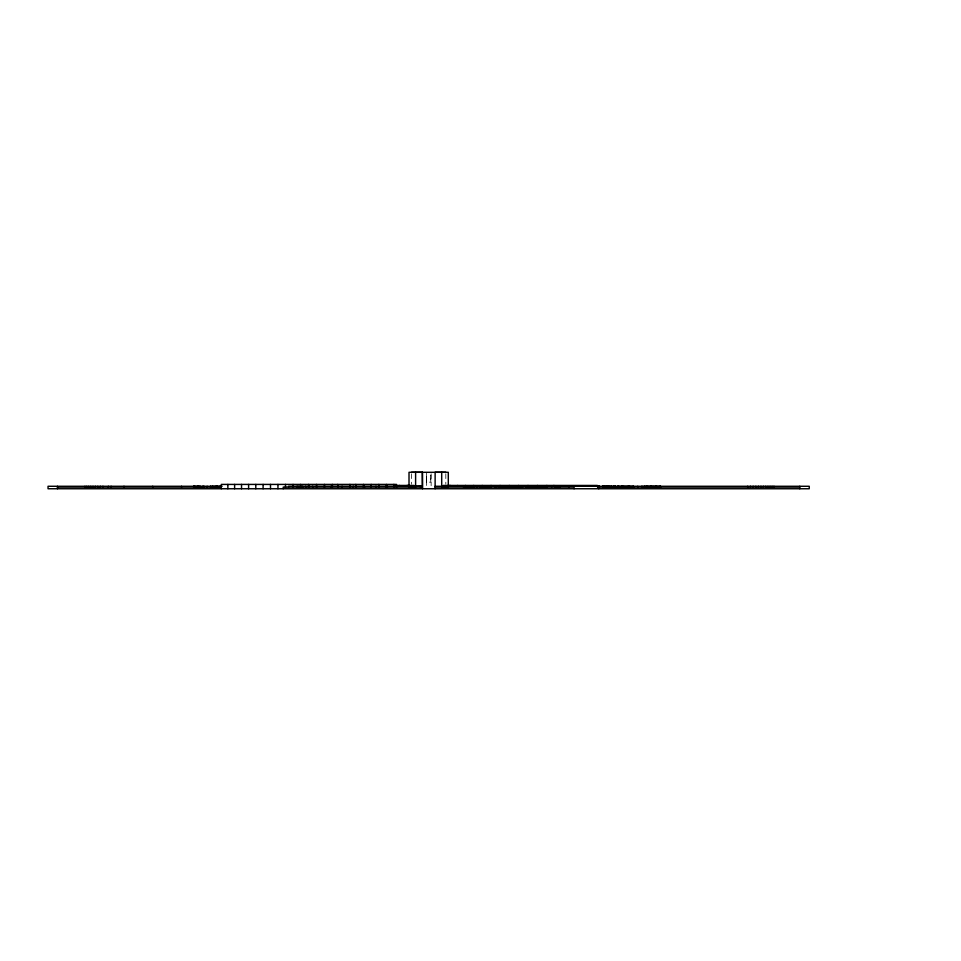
<?xml version="1.0" encoding="UTF-8"?>
<svg xmlns="http://www.w3.org/2000/svg" width="961" height="961" viewBox="0 0 961 961"><rect width="100%" height="100%" fill="white"/><g stroke="black" fill="none" stroke-linecap="round" stroke-linejoin="round"><path stroke-width="0.72" stroke-dasharray="4.8 3.6" d="M426.6 482.146L426.6 475.106L426.672 482.146L430.792 482.146L430.792 475.082L430.732 482.146M445.82 473.785L445.82 484.26M431.129 473.785L431.129 485.761M426.384 472.295L426.384 485.761M411.488 473.785L411.488 484.26"/><path stroke-width="1.44" d="M422.456 472.247L422.456 488.753L422.335 472.247L409.014 472.295L409.014 485.761M288.552 487.107L288.552 486.278L422.335 486.242L415.608 486.278M411.488 472.295L445.82 472.295M435.129 488.753L435.129 472.247L448.294 472.295L448.294 485.761M396.004 485.449L414.059 485.449L414.059 486.278M222.123 486.278L48.05 486.278L48.05 488.753L809.246 488.753L809.246 486.278L435.129 486.278M57.432 487.107L221.09 487.107L221.09 486.278M422.335 487.107L283.219 487.107L283.219 488.753M435.129 487.107L574.077 487.107L574.077 488.753M597.502 487.107L799.744 487.107M419.368 486.278L421.35 486.831M799.744 486.278L799.744 488.753M773.965 486.278L773.965 487.107M772.079 486.278L772.079 487.107M770.073 486.278L770.073 487.107M767.947 486.278L767.947 487.107M765.725 486.278L765.725 487.107M763.382 486.278L763.382 487.107M760.956 486.278L760.956 487.107M758.433 486.278L758.433 487.107M755.839 486.278L755.839 487.107M753.172 486.278L753.172 487.107M750.445 486.278L750.445 487.107M747.658 486.278L747.658 487.107M660.615 486.278L660.615 487.107M660.339 486.278L660.339 487.107M659.955 486.278L659.955 487.107M659.354 486.278L659.354 487.107M658.501 486.278L658.501 487.107M657.372 486.278L657.372 487.107M656.747 486.278L656.747 487.107M656.591 486.278L656.591 487.107M656.111 486.278L656.111 487.107M655.943 486.278L655.943 487.107M655.714 486.278L655.714 487.107M655.174 486.278L655.174 487.107M654.165 486.278L654.165 487.107M653.66 486.278L653.66 487.107M652.651 486.278L652.651 487.107M651.906 486.278L651.906 487.107M651.234 486.278L651.234 487.107M651.102 486.278L651.005 487.107M650.657 486.278L650.657 487.107M650.02 486.278L650.02 487.107M649.119 486.278L649.119 487.107M648.303 486.278L648.303 487.107M647.294 486.278L647.246 487.107M647.077 486.278L647.077 487.107M646.585 486.278L646.585 487.107M646.188 486.278L646.032 487.107M645.648 486.278L645.648 487.107M644.471 486.278L644.471 487.107M644.146 486.278L644.146 487.107M642.741 486.278L642.741 487.107M641.6 486.278L641.6 487.107M637.732 486.278L637.732 487.107M633.599 486.278L633.743 487.107M633.167 486.278L633.155 487.107M632.47 486.278L632.446 487.107M631.545 486.278L631.509 487.107M630.344 486.278L630.38 487.107M629.791 486.278L629.791 487.107M629.515 486.278L629.515 487.107M628.722 486.278L628.722 487.107M628.134 486.278L628.134 487.107M627.437 486.278L627.437 487.107M626.644 486.278L626.644 487.107M625.731 486.278L625.731 487.107M624.83 486.278L624.83 487.107M624.025 486.278L624.025 487.107M623.341 486.278L623.341 487.107M622.752 486.278L622.752 487.107M622.512 486.278L622.476 487.107M621.947 486.278L621.947 487.107M621.683 486.278L621.683 487.107M621.142 486.278L621.118 487.107M619.028 486.278L619.016 487.107M618.319 486.278L618.319 487.107M617.875 486.278L617.875 487.107M617.731 486.278L617.731 487.107M615.653 486.278L615.653 487.107M615.388 486.278L615.388 487.107M615.1 486.278L615.1 487.107M614.559 486.278L614.559 487.107M613.719 486.278L613.719 487.107M613.442 486.278L613.442 487.107M613.226 486.278L613.226 487.107M613.046 486.278L613.046 487.107M611.496 486.278L611.496 487.107M611.244 486.278L611.244 487.107M610.175 486.278L610.271 487.107M609.238 486.278L609.25 487.107M609.058 486.278L609.106 487.107M608.385 486.278L608.457 487.107M607.796 486.278L607.796 487.107M607.736 486.278L607.736 487.107M607.484 486.278L607.484 487.107M607.28 486.278L607.34 487.107M606.896 486.278L606.908 487.107M606.619 486.278L606.619 487.107M606.067 486.278L606.067 487.107M605.886 486.278L605.886 487.107M604.877 486.278L604.877 487.107M604.721 486.278L604.721 487.107M603.928 486.278L603.808 487.107M603.232 486.278L603.172 487.107M602.799 486.278L602.787 487.107L602.667 486.278M599.436 486.278L599.436 487.107M599.244 486.278L599.244 487.107M598.763 486.278L598.763 488.753M598.691 486.278L598.691 487.107M597.862 486.278L597.862 487.107M597.298 486.278L597.298 485.449L443.237 485.449L443.297 487.107M568.756 486.278L568.756 487.107M560.275 486.278L560.275 487.107M559.17 486.278L559.17 487.107M558.293 486.278L558.293 487.107M555.926 486.278L555.926 487.107M554.665 486.278L554.665 487.107M553.884 485.449L553.884 486.278M551.578 486.278L551.578 487.107M547.013 486.278L547.013 487.107M546.833 485.449L546.713 487.107M546.292 486.278L546.292 487.107M545.956 486.278L545.956 487.107M545.848 486.278L545.848 487.107M545.319 486.278L545.319 487.107M545.115 486.278L545.115 487.107M544.719 486.278L544.719 487.107M544.599 486.278L544.503 487.107M544.13 486.278L544.106 487.107M544.01 486.278L544.01 487.107M542.749 486.278L542.749 487.107M540.791 486.278L540.851 487.107M540.37 486.278L540.37 487.107M539.77 486.278L539.77 487.107M539.265 486.278L539.265 487.107M538.893 486.278L538.929 487.107M537.872 486.278L537.872 487.107M537.619 486.278L537.619 487.107M537.439 485.449L537.427 487.107M537.115 486.278L537.115 487.107M536.995 486.278L536.995 487.107M536.767 486.278L536.767 487.107M536.622 486.278L536.622 487.107M535.325 486.278L535.325 487.107M535.181 486.278L535.181 487.107M535.061 486.278L535.061 487.107M534.857 486.278L534.857 487.107M534.376 486.278L534.376 487.107M533.583 486.278L533.547 487.107M532.742 486.278L532.742 487.107M532.322 486.278L532.322 487.107M532.094 486.278L532.094 487.107M531.901 486.278L532.022 487.107M531.205 486.278L531.205 487.107M530.88 486.278L530.88 487.107M530.556 486.278L530.676 487.107M530.172 486.278L530.28 487.107M529.811 486.278L529.787 487.107M529.355 486.278L529.355 487.107M529.067 486.278L529.067 487.107M528.706 486.278L528.706 487.107M528.19 486.278L528.19 487.107M528.009 485.449L528.009 486.278M527.865 486.278L527.865 487.107M527.217 486.278L527.217 487.107M526.952 486.278L526.952 487.107M526.448 486.278L526.304 487.107M525.955 486.278L525.919 487.107M525.799 486.278L525.799 487.107M522.52 486.278L522.58 487.107M522.159 486.278L522.159 487.107M521.559 486.278L521.559 487.107M521.054 486.278L521.054 487.107M520.682 486.278L520.718 487.107M519.649 486.278L519.649 487.107M519.408 486.278L519.408 487.107M519.216 486.278L519.216 487.107M518.784 486.278L518.784 487.107M518.616 485.449L518.556 487.107M518.399 486.278L518.399 487.107M516.97 486.278L516.97 487.107M516.85 486.278L516.85 487.107M516.646 486.278L516.646 487.107M516.165 486.278L516.165 487.107M515.336 486.278L515.372 487.107M514.531 486.278L514.531 487.107M514.111 486.278L514.111 487.107M513.883 487.107L513.883 486.278L513.691 487.107M512.994 486.278L512.994 487.107M512.669 486.278L512.669 487.107M512.465 486.278L512.465 487.107M512.345 486.278L512.345 487.107M512.009 486.278L511.961 487.107M511.576 486.278L511.6 487.107M511.144 486.278L511.144 487.107M510.856 486.278L510.856 487.107M509.979 486.278L509.979 487.107M509.654 486.278L509.654 487.107M509.282 485.449L509.282 486.278M509.006 486.278L509.006 487.107M508.741 486.278L508.741 487.107M508.237 486.278L508.093 487.107M507.744 486.278L507.708 487.107M507.588 486.278L507.588 487.107M505.834 486.278L505.834 487.107M505.066 486.278L505.162 487.107M504.909 486.278L504.909 487.107M504.081 486.278L504.081 487.107M503.84 486.278L503.84 487.107M503.059 486.278L503.059 487.107M502.171 486.278L502.171 487.107M501.882 486.278L501.882 487.107M501.258 486.278L501.258 487.107M500.525 486.278L500.525 487.107M500.08 485.449L500.213 487.107M499.516 486.278L499.516 487.107M499.083 486.278L499.083 487.107M498.447 486.278L498.447 487.107M495.66 486.278L495.66 487.107M495.299 486.278L495.299 487.107M491.047 485.449L491.035 487.107M490.699 486.278L490.699 487.107M490.242 486.278L490.242 487.107M489.569 486.278L489.569 487.107M488.632 486.278L488.632 487.107M487.443 486.278L487.443 487.107M487.167 486.278L487.167 487.107M486.999 486.278L486.999 487.107M486.422 486.278L486.422 487.107M485.954 486.278L485.942 487.107M485.353 486.278L485.353 487.107M484.716 486.278L484.716 487.107M484.104 486.278L484.104 487.107M483.695 486.278L483.695 487.107M482.434 486.278L482.434 487.107M482.254 485.449L482.254 486.278M482.134 486.278L482.134 487.107M480.944 486.278L480.944 487.107M479.599 486.278L479.599 487.107M477.088 486.278L477.088 487.107M476.524 486.278L476.524 487.107M474.025 486.278L474.025 487.107M473.713 485.449L473.713 486.278M473.353 486.278L473.389 487.107M472.271 486.278L472.271 487.107M472.091 486.278L472.091 487.107M470.229 486.278L470.229 487.107M469.845 486.278L469.845 487.107M469.725 486.278L469.725 487.107M468.92 486.278L468.92 487.107M468.055 486.278L468.079 487.107M467.418 486.278L467.587 487.107M466.734 486.278L466.734 487.107M465.665 486.278L465.665 487.107M465.508 485.449L465.508 486.278M464.836 486.278L464.836 487.107M464.235 486.278L464.235 487.107M463.851 486.278L463.851 487.107M463.562 486.278L463.562 487.107M457.664 485.449L457.664 486.278M450.228 485.449L450.228 486.278M449.688 485.449L449.688 486.278M448.21 486.278L448.21 487.107M446.697 486.278L446.697 487.107M445.375 486.278L445.375 487.107M444.234 486.278L444.234 487.107M442.024 486.278L442.024 487.107M441.7 472.295L441.7 487.107M415.608 472.295L415.608 487.107M414.551 486.278L414.551 487.107M413.747 486.278L413.747 487.107M412.762 486.278L412.762 487.107M411.608 486.278L411.608 487.107M410.275 486.278L410.275 487.107M408.785 486.278L408.785 487.107M407.632 485.449L407.632 486.278M407.068 485.449L407.068 486.278M399.632 485.449L399.632 486.278M396.521 487.311L396.521 484.416L221.294 484.416L221.294 488.753M393.866 484.416L393.866 487.311M387.451 486.278L387.451 487.107M386.37 484.416L386.37 487.311M378.814 484.416L378.814 487.311M375.955 486.278L375.955 487.107M371.198 484.416L371.198 487.311M364.555 486.278L364.555 487.107M363.522 484.416L363.522 487.311M355.798 484.416L355.798 487.311M353.264 486.278L353.264 487.107M349.912 484.416L349.912 487.311M342.08 486.278L342.08 487.107M337.707 484.416L337.707 487.311M332.362 484.416L332.362 487.311M331.028 486.278L331.028 487.107M324.47 484.416L324.47 487.311M316.541 484.416L316.541 487.311M312.697 486.278L312.697 487.107M309.298 486.278L309.298 487.107M308.589 484.416L308.589 487.311M305.742 486.278L305.742 487.107M302.667 486.278L302.667 487.107M300.613 484.416L300.613 487.311M300.12 486.278L300.12 487.107M298.114 486.278L298.114 487.107M297.033 486.278L297.033 487.107M293.045 484.416L293.045 487.311M285.489 484.416L285.489 487.311M277.957 484.416L277.957 488.753M270.497 484.416L270.497 488.753M263.098 484.416L263.098 488.753M255.794 484.416L255.794 488.753M248.599 484.416L248.599 488.753M241.535 484.416L241.535 488.753M234.616 484.416L234.616 488.753M227.865 484.416L227.865 488.753M220.766 486.278L220.766 487.107M220.309 486.278L220.309 487.107M219.625 486.278L219.625 487.107M218.7 486.278L218.7 487.107M217.51 486.278L217.51 487.107M217.234 486.278L217.234 487.107M217.066 486.278L217.066 487.107M216.489 486.278L216.489 487.107M216.009 486.278L216.021 487.107M215.42 486.278L215.42 487.107M214.171 486.278L214.171 487.107M213.762 486.278L213.762 487.107M212.501 486.278L212.501 487.107M212.189 486.278L212.189 487.107M211.012 486.278L211.012 487.107M210.495 486.278L210.495 487.107M207.156 486.278L207.156 487.107M204.092 486.278L204.092 487.107M203.42 486.278L203.456 487.107M202.339 486.278L202.158 487.107M200.296 486.278L200.296 487.107M199.78 486.278L199.78 487.107M198.987 486.278L198.987 487.107M198.146 486.278L198.146 487.107M198.122 486.278L198.122 487.107M197.642 486.278L197.642 487.107M197.486 486.278L197.486 487.107M196.801 486.278L196.801 487.107M195.732 486.278L195.732 487.107M194.903 486.278L194.903 487.107M194.302 486.278L194.302 487.107M193.918 486.278L193.918 487.107M193.629 486.278L193.629 487.107M181.533 486.278L181.533 487.107M152.691 486.278L152.691 487.107M123.993 486.278L123.993 487.107M111.128 486.278L111.128 487.107M108.353 486.278L108.353 487.107M102.935 486.278L102.935 487.107M100.328 486.278L100.328 487.107M97.794 486.278L97.794 487.107M95.355 486.278L95.355 487.107M93.025 486.278L93.025 487.107M90.802 486.278L90.802 487.107M88.712 486.278L88.712 487.107M86.754 486.278L86.754 487.107M84.94 486.278L84.94 487.107M57.432 486.278L57.432 488.753M628.999 487.107L628.999 486.278L628.975 487.107M619.977 487.107L619.977 486.278L619.965 487.107M611.052 487.107L611.052 486.278L610.92 487.107M536.118 487.107L536.118 486.278L536.07 487.107M517.907 487.107L517.907 486.278L517.859 487.107"/></g></svg>
